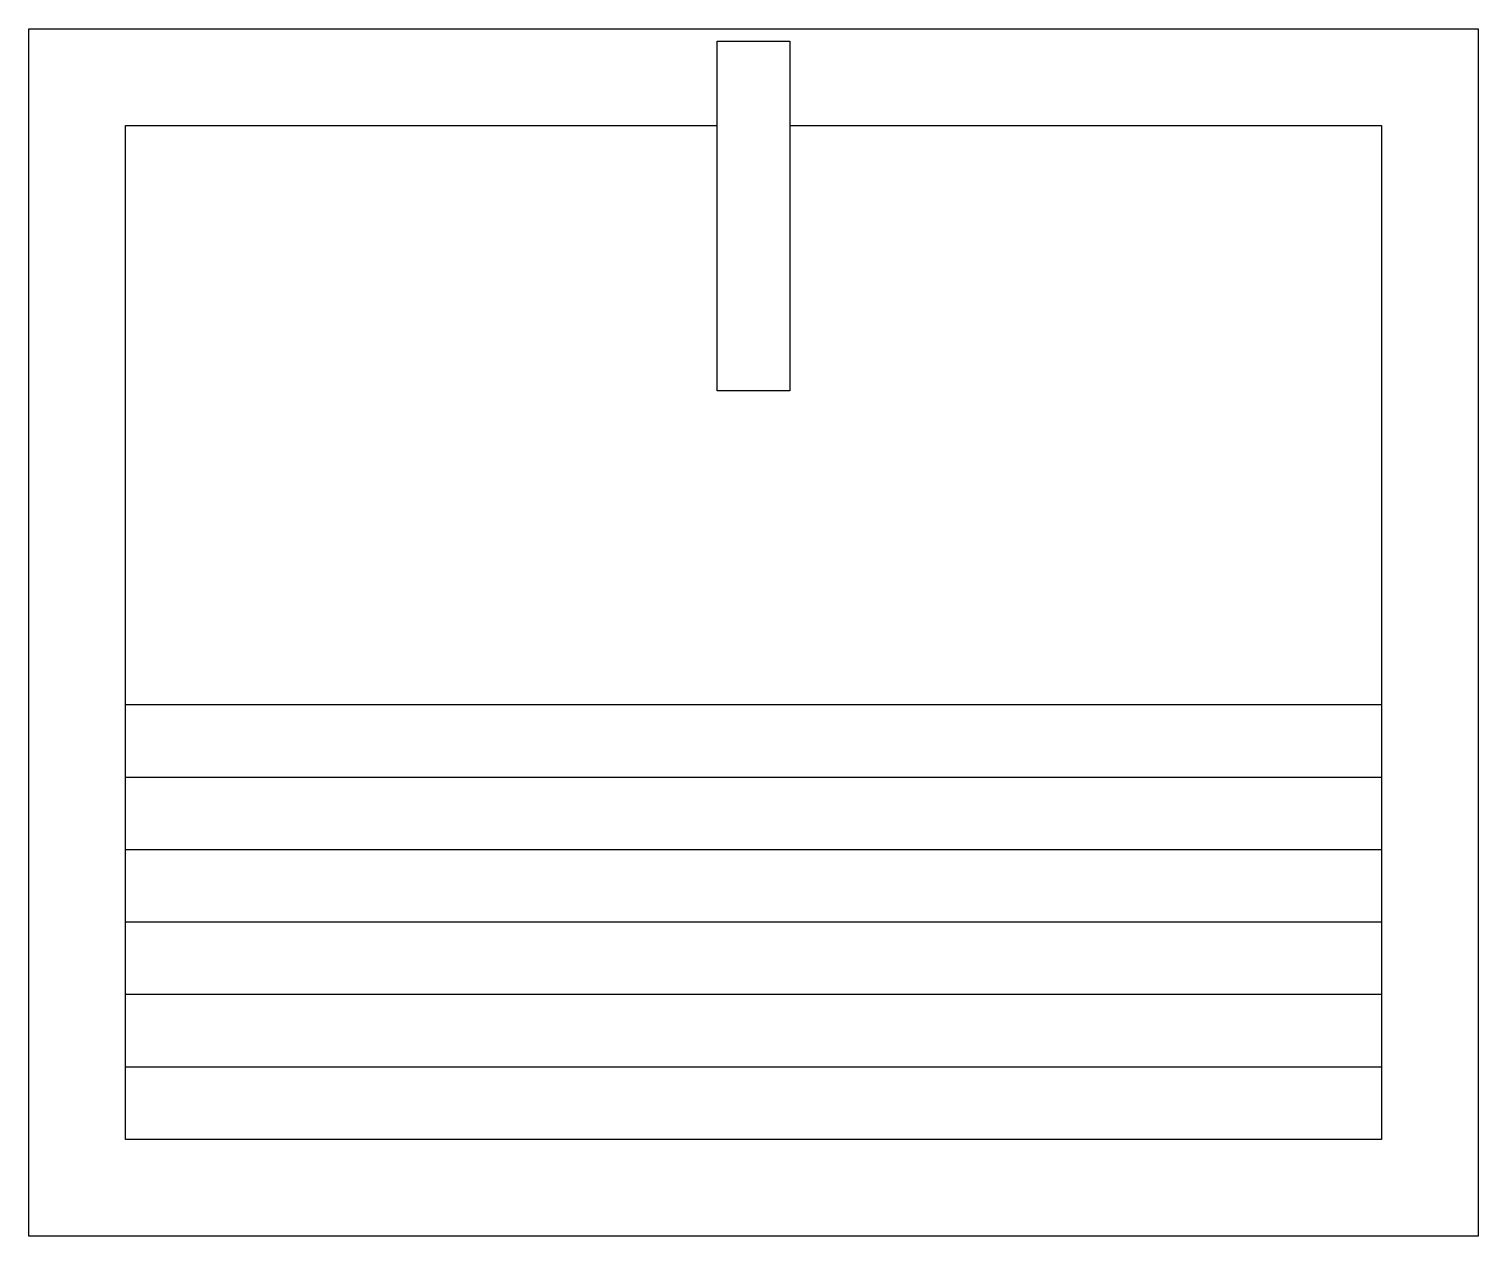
# Model space of a CAD drawing. Extents: x 12.268 to 12.868, y 24.283 to 24.783.
import ezdxf

# ---------------------------------------------------------------- set-up
doc = ezdxf.new("R2010")
doc.units = 0
doc.header["$MEASUREMENT"] = 0
doc.layers.add('A-PEÇAS', color=2, linetype='CONTINUOUS')
doc.layers.add('ESC50', color=1, linetype='CONTINUOUS')

msp = doc.modelspace()

# ---------------------------------------------------------------- linework, layer by layer
at = {"layer": 'A-PEÇAS'}
for p, q in [((12.26777, 24.78288), (12.86777, 24.78288)), ((12.26777, 24.28288), (12.26777, 24.78288)), ((12.86777, 24.78288), (12.86777, 24.28288)), ((12.55277, 24.77786), (12.58277, 24.77786)), ((12.55277, 24.63294), (12.55277, 24.77786)), ((12.58277, 24.77786), (12.58277, 24.63294)), ((12.30777, 24.32288), (12.30777, 24.74288)), ((12.30777, 24.74288), (12.55277, 24.74288)), ((12.58277, 24.74288), (12.82777, 24.74288)), ((12.82777, 24.74288), (12.82777, 24.32288)), ((12.58277, 24.63294), (12.55277, 24.63294)), ((12.82777, 24.32288), (12.30777, 24.32288)), ((12.86777, 24.28288), (12.26777, 24.28288))]:
    msp.add_line(p, q, dxfattribs=at)
at = {"layer": 'ESC50'}
for p, q in [((12.82777, 24.50288), (12.30777, 24.50288)), ((12.82777, 24.47288), (12.30777, 24.47288)), ((12.82777, 24.44288), (12.30777, 24.44288)), ((12.82777, 24.41288), (12.30777, 24.41288)), ((12.82777, 24.38288), (12.30777, 24.38288)), ((12.82777, 24.35288), (12.30777, 24.35288))]:
    msp.add_line(p, q, dxfattribs=at)

doc.saveas('drawing.dxf')
